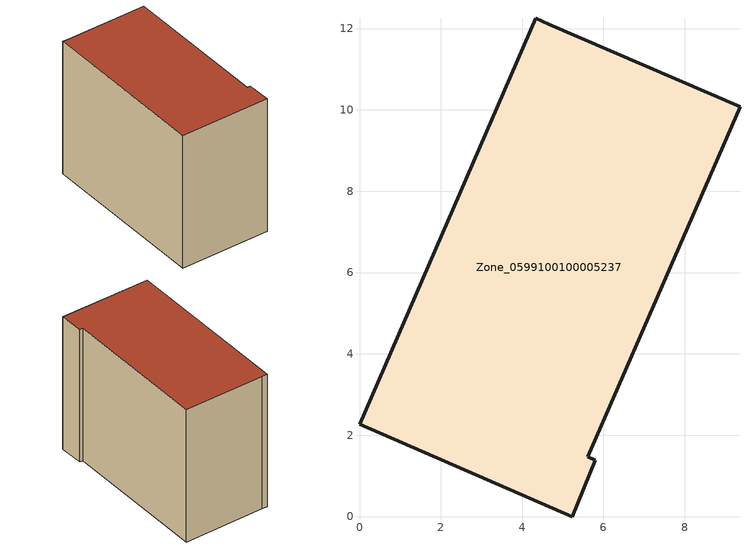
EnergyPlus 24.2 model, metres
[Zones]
Zone_0599100100005237
 floor ground (C_G): 4.66,12.1 9.36,10.08 5.61,1.47 5.8,1.39 5.23,0 0,2.27 4.34,12.25 z0
 wall outside (C_F): 0,2.27 5.23,0 5.8,1.39 5.61,1.47 9.36,10.08 4.66,12.1 4.34,12.25 0,2.27 z0:8.84
 roof outside (C_R): 9.36,10.08 4.66,12.1 4.34,12.25 0,2.27 5.23,0 5.8,1.39 5.61,1.47 z8.84
[BUILDING]
Pand.0599100100005237: North Axis=0; Terrain=City; Loads Convergence Tolerance Value=0.04; Temperature Convergence Tolerance Value=0.4; Solar Distribution=FullExterior; Maximum Number of Warmup Days=25; Minimum Number of Warmup Days=1
[Site:Location]
Rotterdam.The.Hague.AP_ZH_NLD Design_Conditions: Latitude=51.96; Longitude=4.45; Time Zone=1; Elevation=-4.5
[SITE:GROUNDTEMPERATURE:BUILDINGSURFACE]
18, 18, 18, 18, 18, 18, 18, 18, 18, 18, 18, 18
[MATERIAL] Thermal Absorptance=0.9; Solar Absorptance=0.7; Visible Absorptance=0.7
Name | Roughness | Thickness | Conductivity | Density | Specific Heat
G.TI.2006-2014 | MediumSmooth | 0.15 | 0.06 | 540 | 1210
F.TI.2006-2014 | Rough | 0.3 | 0.12 | 1920 | 840
R.TI.2006-2014 | MediumRough | 0.2 | 0.08 | 1500 | 1000
[CONSTRUCTION]
C_G: G.TI.2006-2014
C_F: F.TI.2006-2014
C_R: R.TI.2006-2014
[ZONE]
Zone_0599100100005237: Type=1; Multiplier=1; Ceiling Height=Autocalculate; Volume=Autocalculate; Floor Area=autocalculate; Part of Total Floor Area=Yes
[ZONEINFILTRATION:DESIGNFLOWRATE]
Infil_Zone_0599100100005237: Zone or ZoneList or Space or SpaceList=Zone_0599100100005237; Schedule=AlwaysOn; Design Flow Rate Calculation Method=Flow/Area; Flow Rate per Floor Area=0.0015; Constant Term Coefficient=1; Temperature Term Coefficient=0; Velocity Term Coefficient=0; Velocity Squared Term Coefficient=0
[HVACTEMPLATE:ZONE:IDEALLOADSAIRSYSTEM]
Zone_0599100100005237: Maximum Heating Supply Air Temperature=50; Minimum Cooling Supply Air Temperature=13; Maximum Heating Supply Air Humidity Ratio=0.0156; Minimum Cooling Supply Air Humidity Ratio=0.0077; Heating Limit=NoLimit; Cooling Limit=NoLimit; Dehumidification Control Type=ConstantSensibleHeatRatio; Cooling Sensible Heat Ratio=0.7; Dehumidification Setpoint=60; Humidification Control Type=None; Humidification Setpoint=30; Outdoor Air Method=None; Outdoor Air Flow Rate per Person=0.00944; Outdoor Air Flow Rate per Zone Floor Area=0; Outdoor Air Flow Rate per Zone=0; Demand Controlled Ventilation Type=None; Outdoor Air Economizer Type=NoEconomizer; Heat Recovery Type=None; Sensible Heat Recovery Effectiveness=0.7; Latent Heat Recovery Effectiveness=0.65
[ZONECONTROL:THERMOSTAT]
ThermostatControl_Zone_0599100100005237: Zone or ZoneList=Zone_0599100100005237; Control Type Schedule=DualSetpointControlType; Control 1=Thermostat_Zone_0599100100005237; Temperature Difference Between Cutout And Setpoint=0
[THERMOSTATSETPOINT:DUALSETPOINT]
Thermostat_Zone_0599100100005237: Heating Setpoint Temperature Schedule=HeatingSetpoint_Zone_0599100100005237; Cooling Setpoint Temperature Schedule=CoolingSetpoint_Zone_0599100100005237
[SCHEDULE:COMPACT]
HeatingSetpoint_Zone_0599100100005237: Through: 12/31, For: AllDays, Until: 24:00, 21
CoolingSetpoint_Zone_0599100100005237: Through: 12/31, For: AllDays, Until: 24:00, 24
DualSetpointControlType: Through: 12/31, For: AllDays, Until: 24:00, 4
AlwaysOn: Through: 12/31, For: AllDays, Until: 24:00, 1
